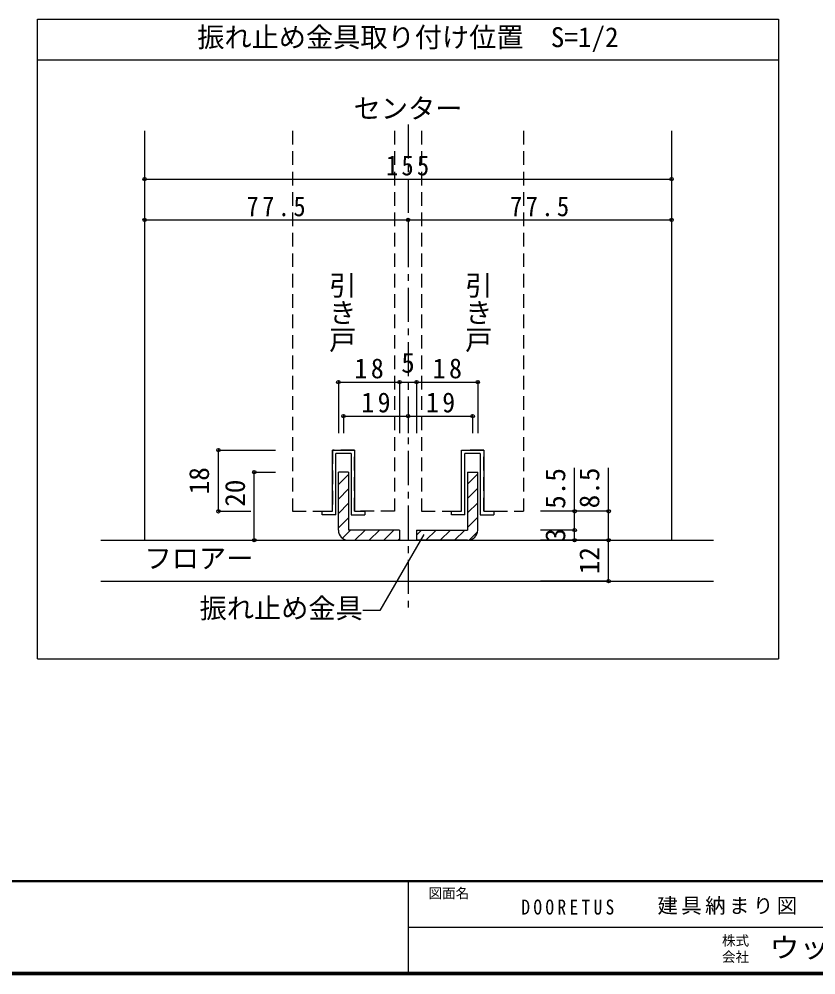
# Model space of a CAD drawing. Units: millimetres, scale not verified, with parts at other scales. Extents: x -973 to 977, y -718 to 696.
# Drawn here: x -284 to 302, y -701 to 2 of the extents above; entities that cross this region are included whole.
import ezdxf
from ezdxf.enums import TextEntityAlignment as Align

# ---------------------------------------------------------------- set-up
doc = ezdxf.new("R2010")
doc.units = ezdxf.units.MM
doc.header["$LTSCALE"] = 5
doc.header["$PDMODE"] = 32
doc.header["$PDSIZE"] = 2.5
doc.linetypes.add('CHAIN1', pattern=[8, 5, -1, 1, -1])
doc.linetypes.add('DASHED2', pattern=[3, 2, -1])
for name, color, linetype in [('0-A_文字', 3, 'Continuous'), ('1-1_通り芯', 4, 'CHAIN1'), ('1-3_仕上げ', 2, 'Continuous'), ('1-4_枠', 4, 'CHAIN1'), ('1-6_扉', 7, 'DASHED2'), ('1-7_金物', 7, 'Continuous'), ('1-A_文字', 7, 'Continuous'), ('1-B_寸法', 7, 'Continuous'), ('F-0_補助線', 7, 'Continuous'), ('F-1_枠', 6, 'Continuous'), ('F-A_文字', 7, 'Continuous')]:
    doc.layers.add(name, color=color, linetype=linetype)
doc.styles.add('@ＭＳ ゴシック', font='')
doc.styles.add('ＭＳ ゴシック', font='')
doc.styles.get('@ＭＳ ゴシック').set_extended_font_data('@MS Gothic')
doc.styles.get('ＭＳ ゴシック').set_extended_font_data('MS Gothic')

msp = doc.modelspace()

# ---------------------------------------------------------------- linework, layer by layer
at = {"layer": '0-A_文字'}
for p, q in [((-270.847, -468.5), (-270.847, 1.5)), ((-270.847, 1.5), (274.153, 1.5)), ((274.153, 1.5), (274.153, -468.5)), ((-270.847, -28.5), (274.153, -28.5)), ((-270.847, -468.5), (274.153, -468.5))]:
    msp.add_line(p, q, dxfattribs=at)
at = {"layer": '1-1_通り芯'}
msp.add_line((1.653, -75.852), (1.653, -433.79), dxfattribs=at)
at = {"layer": '1-3_仕上げ'}
for p, q in [((-224.353, -381.443), (226.141, -381.443)), ((-224.353, -411.443), (226.141, -411.443))]:
    msp.add_line(p, q, dxfattribs=at)
at = {"layer": '1-4_枠', "color": 3, "linetype": 'Continuous'}
for p, q in [((-192.097, -80.652), (-192.097, -381.443)), ((195.403, -80.652), (195.403, -381.443))]:
    msp.add_line(p, q, dxfattribs=at)
at = {"layer": '1-6_扉'}
for p, q in [((-83.347, -80.652), (-83.347, -360.193)), ((-8.347, -80.652), (-8.347, -360.193)), ((11.653, -80.652), (11.653, -360.193)), ((86.653, -80.652), (86.653, -360.193)), ((-53.972, -315.193), (-53.972, -360.193)), ((-37.722, -315.193), (-53.972, -315.193)), ((41.028, -360.193), (41.028, -315.193)), ((57.278, -315.193), (43.528, -315.193)), ((57.278, -360.193), (57.278, -315.193)), ((-83.347, -360.193), (-53.972, -360.193)), ((11.653, -360.193), (41.028, -360.193)), ((57.278, -360.193), (64.153, -360.193)), ((64.776, -360.193), (86.653, -360.193))]:
    msp.add_line(p, q, dxfattribs=at)
msp.add_lwpolyline([(-8.347, -360.193), (-37.722, -360.193), (-37.722, -315.193)], dxfattribs=at)
at = {"layer": '1-7_金物'}
for p, q in [((-53.974, -360.193), (-53.974, -315.193)), ((-53.974, -315.193), (-37.724, -315.193)), ((-37.724, -315.193), (-37.724, -360.193)), ((41.026, -360.193), (41.026, -315.193)), ((41.026, -315.193), (57.276, -315.193)), ((57.276, -315.193), (57.276, -360.193)), ((-51.474, -362.693), (-51.474, -317.693)), ((-40.224, -317.693), (-51.474, -317.693)), ((-40.224, -317.693), (-40.224, -362.693)), ((43.526, -362.693), (43.526, -317.693)), ((54.776, -317.693), (43.526, -317.693)), ((54.776, -317.693), (54.776, -362.693)), ((-61.474, -360.193), (-53.974, -360.193)), ((-61.474, -362.693), (-61.474, -360.193)), ((-51.474, -362.693), (-61.474, -362.693)), ((-40.224, -362.693), (-30.224, -362.693)), ((-37.724, -360.193), (-30.224, -360.193)), ((-30.224, -360.193), (-30.224, -362.693)), ((33.526, -360.193), (41.026, -360.193)), ((33.526, -362.693), (33.526, -360.193)), ((43.526, -362.693), (33.526, -362.693)), ((54.776, -362.693), (64.776, -362.693)), ((57.276, -360.193), (64.776, -360.193)), ((64.776, -360.193), (64.776, -362.693))]:
    msp.add_line(p, q, dxfattribs=at)
at = {"layer": '1-7_金物', "color": 3}
for p, q in [((-42.099, -331.443), (-49.599, -331.443)), ((-49.599, -373.943), (-49.599, -331.443)), ((-42.099, -331.443), (-42.099, -373.943)), ((45.401, -331.443), (52.901, -331.443)), ((45.401, -331.443), (45.401, -373.943)), ((52.901, -373.943), (52.901, -331.443)), ((-4.599, -373.943), (-42.099, -373.943)), ((-4.599, -373.943), (-4.599, -381.443)), ((7.901, -373.943), (7.901, -381.443)), ((7.901, -373.943), (45.401, -373.943)), ((-42.099, -381.443), (-4.599, -381.443)), ((45.401, -381.443), (7.901, -381.443))]:
    msp.add_line(p, q, dxfattribs=at)
at = {"layer": '1-7_金物', "color": 4}
for p, q in [((-49.599, -340.556), (-42.099, -333.056)), ((45.401, -340.149), (52.901, -332.649)), ((-49.599, -351.163), (-42.099, -343.663)), ((45.401, -350.755), (52.901, -343.255)), ((-49.599, -361.769), (-42.099, -354.269)), ((45.401, -361.362), (52.901, -353.862)), ((-49.599, -372.376), (-42.099, -364.876)), ((45.401, -371.968), (52.901, -364.468)), ((-46.576, -379.96), (-40.559, -373.943)), ((-37.453, -381.443), (-29.953, -373.943)), ((-26.846, -381.443), (-19.346, -373.943)), ((-16.239, -381.443), (-8.739, -373.943)), ((7.901, -377.649), (11.607, -373.943)), ((14.714, -381.443), (22.213, -373.943)), ((25.32, -381.443), (32.82, -373.943)), ((35.927, -381.443), (43.427, -373.943)), ((46.635, -381.341), (52.801, -375.175)), ((-5.633, -381.443), (-4.601, -380.411))]:
    msp.add_line(p, q, dxfattribs=at)
at = {"layer": '1-7_金物', "color": 3}
for centre, start, end in [((-42.099, -373.943), 180, 270), ((45.401, -373.943), 270, 0)]:
    msp.add_arc(centre, 7.5, start, end, dxfattribs=at)
at = {"layer": '1-A_文字'}
for p, q in [((13.202, -377.206), (-19.09, -433.137)), ((-19.09, -433.137), (-31.59, -433.137))]:
    msp.add_line(p, q, dxfattribs=at)
at = {"layer": '1-B_寸法', "color": 4}
for p, q in [((-192.097, -116.081), (195.403, -116.081)), ((-192.097, -146.081), (-192.097, -171.081)), ((-192.097, -146.081), (1.653, -146.081)), ((1.653, -146.081), (1.653, -171.081)), ((1.653, -146.081), (195.403, -146.081)), ((195.403, -146.081), (195.403, -171.081)), ((-49.597, -265.193), (-4.599, -265.193)), ((-49.597, -265.193), (-49.597, -302.693)), ((-4.599, -265.193), (-4.599, -302.693)), ((-4.599, -265.193), (7.903, -265.193)), ((7.903, -265.193), (7.903, -302.693)), ((7.903, -265.193), (52.903, -265.193)), ((52.903, -265.193), (52.903, -302.693)), ((-45.847, -290.193), (1.653, -290.193)), ((-45.847, -290.193), (-45.847, -302.693)), ((1.653, -290.193), (1.653, -302.693)), ((1.653, -290.193), (49.153, -290.193)), ((49.153, -290.193), (49.153, -302.693)), ((-137.793, -360.193), (-137.793, -315.193)), ((-137.793, -315.193), (-95.847, -315.193)), ((124.153, -373.943), (124.153, -328.349)), ((149.153, -381.443), (149.153, -328.349)), ((-111.377, -381.443), (-111.377, -331.443)), ((-111.377, -331.443), (-95.847, -331.443)), ((-137.793, -360.193), (-114.013, -360.193)), ((149.153, -360.193), (99.153, -360.193)), ((124.153, -373.943), (99.153, -373.943)), ((124.153, -381.443), (124.153, -373.943)), ((-111.377, -381.443), (-95.847, -381.443)), ((149.153, -381.443), (99.153, -381.443)), ((149.153, -411.443), (149.153, -381.443)), ((149.153, -411.443), (99.153, -411.443))]:
    msp.add_line(p, q, dxfattribs=at)
at = {"layer": '1-B_寸法'}
for p in [(-192.097, -116.081), (195.403, -116.081), (-192.097, -146.081), (1.653, -146.081), (195.403, -146.081), (-49.597, -265.193), (-4.599, -265.193), (7.903, -265.193), (52.903, -265.193), (-45.847, -290.193), (1.653, -290.193), (49.153, -290.193), (-137.793, -315.193), (-111.377, -331.443), (-137.793, -360.193), (124.153, -360.193), (149.153, -360.193), (124.153, -373.943), (-111.377, -381.443), (124.153, -381.443), (149.153, -381.443), (149.153, -411.443)]:
    msp.add_point(p, dxfattribs=at)
at = {"layer": 'F-1_枠'}
for p, q in [((976.653, -631.667), (-973.347, -631.667)), ((976.653, -632.5), (-973.347, -632.5)), ((1.653, -632.5), (1.653, -699.167)), ((1.653, -665.833), (974.986, -665.834)), ((976.653, -699.167), (-973.347, -699.167)), ((976.653, -700), (-973.347, -700)), ((976.653, -700.833), (-973.347, -700.833))]:
    msp.add_line(p, q, dxfattribs=at)

# ---------------------------------------------------------------- texts
at = {"layer": '0-A_文字', "color": 7, "style": 'ＭＳ ゴシック'}
msp.add_text('振れ止め金具取り付け位置\u3000S=1/2', height=14.66, dxfattribs=at).set_placement((-153.347, -23.5), align=Align.BOTTOM_LEFT)
at = {"layer": '1-A_文字', "style": 'ＭＳ ゴシック'}
for s, p in [('センター', (-38.347, -75.852)), ('フロアー', (-192.097, -406.443)), ('振れ止め金具', (-151.59, -443.137))]:
    msp.add_text(s, height=14.66, dxfattribs=at).set_placement(p, align=Align.BOTTOM_LEFT)
at = {"layer": '1-A_文字', "style": '@ＭＳ ゴシック'}
for p in [(-58.347, -184.011), (41.653, -184.011)]:
    msp.add_text('引き戸', height=14.66, rotation=270, dxfattribs=at).set_placement(p, align=Align.BOTTOM_LEFT)
at = {"layer": '1-B_寸法', "style": 'ＭＳ ゴシック'}
msp.add_text('5', height=14.66, dxfattribs=at).set_placement((-3.348, -262.693), align=Align.BOTTOM_LEFT)
for s, p in [('18', (-140.293, -347.693)), ('5.5', (121.653, -358.349)), ('8.5', (146.653, -357.991)), ('20', (-113.877, -356.843)), ('3', (121.653, -382.693)), ('12', (146.653, -406.443))]:
    msp.add_text(s, height=14.66, rotation=90, dxfattribs=at).set_placement(p, align=Align.BOTTOM_LEFT)
at = {"layer": '1-B_寸法', "char_height": 14.66, "attachment_point": 7, "style": 'ＭＳ ゴシック'}
for s, insert in [('\\T1.27;\\W0.9;155', (-14.597, -113.581)), ('\\T1.28;\\W0.9;77.5', (-117.097, -143.581)), ('\\T1.28;\\W0.9;77.5', (76.653, -143.581)), ('\\T1.27;\\W0.95;18', (-37.723, -262.693)), ('\\T1.27;\\W0.95;18', (19.778, -262.693)), ('\\T1.27;\\W0.95;19', (-32.722, -287.693)), ('\\T1.27;\\W0.95;19', (14.778, -287.693))]:
    msp.add_mtext(s, dxfattribs=dict(at, insert=insert))
at = {"layer": 'F-0_補助線', "char_height": 11, "attachment_point": 7, "style": 'ＭＳ ゴシック'}
for s, insert in [('\\T1.39;\\W0.85;DOORETUS', (84.986, -656.667)), ('\\T1.17;建具納まり図', (184.986, -656.667))]:
    msp.add_mtext(s, dxfattribs=dict(at, insert=insert))
at = {"layer": 'F-A_文字', "style": 'ＭＳ ゴシック'}
for s, p in [('図面名', (16.653, -646.667)), ('株式', (232.486, -681.5)), ('会社', (232.486, -693.5))]:
    msp.add_text(s, height=7.331, dxfattribs=at).set_placement(p, align=Align.BOTTOM_LEFT)
at = {"layer": 'F-A_文字', "style": 'ＭＳ ゴシック', "width": 1.1}
msp.add_text('ウッドワン・・・', height=14.66, dxfattribs=at).set_placement((267.486, -692.5), align=Align.BOTTOM_LEFT)

doc.saveas('drawing.dxf')
